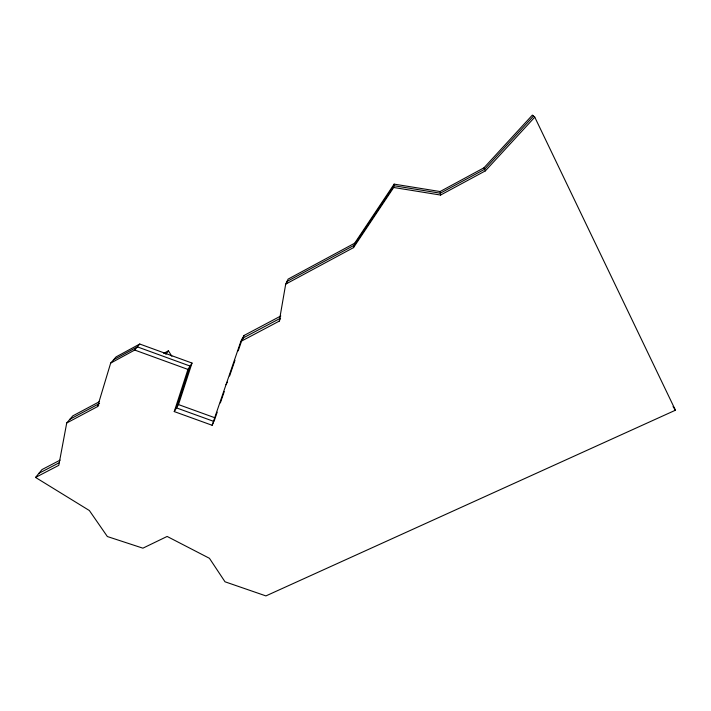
<?xml version="1.0" encoding="UTF-8"?>
<svg xmlns="http://www.w3.org/2000/svg" width="711" height="711" viewBox="0 0 711 711"><rect width="100%" height="100%" fill="white"/><g stroke="black" fill="none" stroke-linecap="round" stroke-linejoin="round"><path stroke-width="1.07" d="M35.55 477.437L58.782 465.341L66.718 422.992L97.576 406.568L110.667 363.099L116.106 356.878L139.747 344.026L192.023 363.063L187.944 369.418L174.248 411.58L212.118 425.276L240.825 341.449L279.281 321.105L285.698 284.133L353.5 247.632L393.698 187.491L394.116 184.131L440.091 191.543L483.978 167.805L532.37 115.093L534.77 117.155L675.45 410.211L265.914 595.907L225.014 581.794L209.452 558.313L167.138 536.45L142.902 548.172L107.37 536.538L89.355 510.525L35.55 477.437L41.993 469.58L60.106 460.133M286.604 283.645L286.977 281.485L354.114 245.304L393.921 185.722L440.322 193.205L484.635 169.254L533.508 116.071M353.5 247.632L354.673 243.215L394.116 184.131M174.248 411.58L178.497 404.586L192.023 363.063M217.184 412.184L214.002 421.472L176.488 407.892L190.086 366.067L137.365 346.87L113.538 359.819M220.366 402.897L224.258 391.557M229.582 376.003L234.968 360.299M238.194 350.879L242.495 338.312L280.596 318.137L279.281 321.105M242.575 339.662L243.997 335.503L280.809 315.986M285.698 284.133L288.115 279.112L354.673 243.215M212.118 425.276L213.531 422.423M226 384.722L227.342 382.109M240.825 341.449L243.997 335.503M165.805 354.371L168.409 350.825L171.875 356.309M97.576 406.568L98.749 405.119M110.667 363.099L134.708 350.052L139.747 344.026M66.718 422.992L72.78 415.891L99.229 401.786M393.698 187.491L440.58 195.054L485.355 170.88L534.77 117.155M163.69 353.358L168.409 350.825M69.918 419.25L99.558 403.457M38.945 473.304L59.111 462.79M134.708 350.052L187.944 369.418M178.497 404.586L214.66 417.677M673.05 406.568L675.45 410.211M483.978 167.805L485.355 170.88M440.091 191.543L440.58 195.054"/></g></svg>
